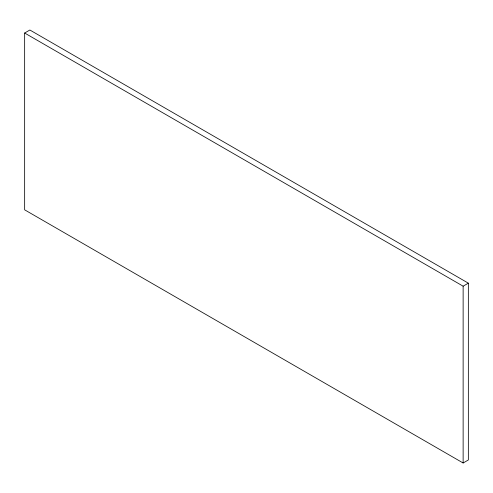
<?xml version="1.0" encoding="UTF-8"?>
<svg xmlns="http://www.w3.org/2000/svg" width="493" height="493" viewBox="0 0 493 493"><rect width="100%" height="100%" fill="white"/><g stroke="black" fill="none" stroke-linecap="round" stroke-linejoin="round"><path stroke-width="0.74" d="M24.65 33.025L29.87 30.011L468.35 283.167L468.35 459.975L463.13 462.989L24.65 209.833L24.65 33.025L463.13 286.18L468.35 283.167M463.13 286.18L463.13 462.989"/></g></svg>
